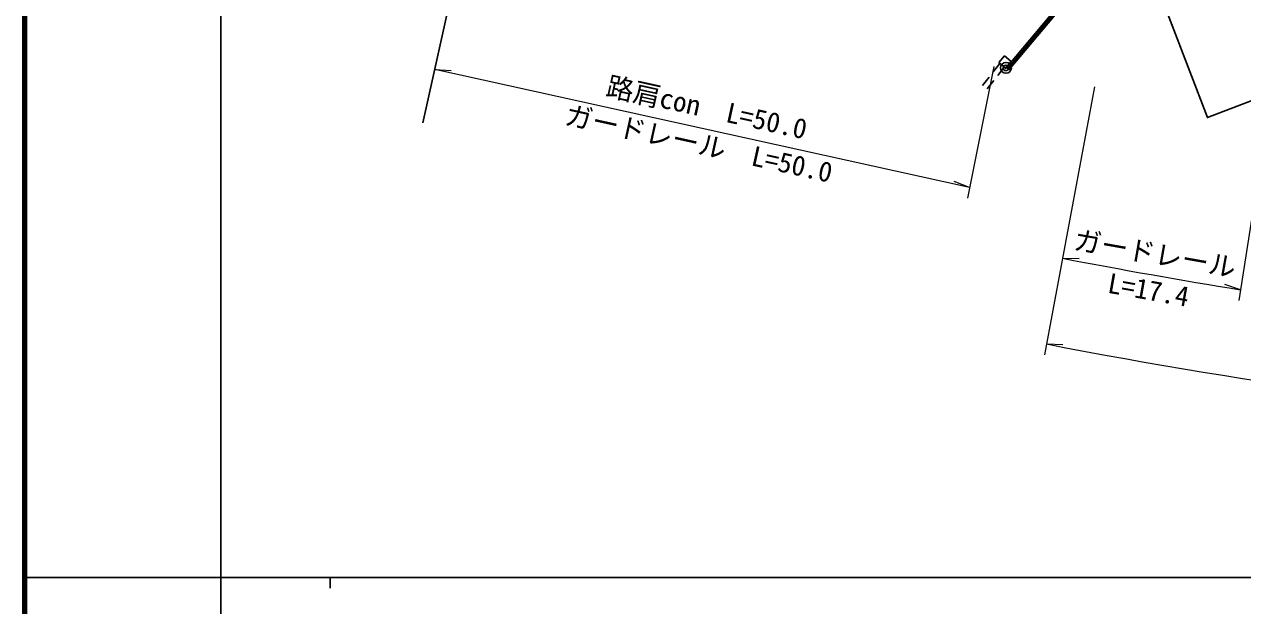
# Model space of a CAD drawing. Units: millimetres, scale not verified. Extents: x 40000 to 680000, y 20000 to 380000.
# Drawn here: x 40000 to 151604, y 202409 to 255706 of the extents above; entities that cross this region are included whole.
import ezdxf
from ezdxf.enums import TextEntityAlignment as Align

# ---------------------------------------------------------------- set-up
doc = ezdxf.new("R2010")
doc.units = ezdxf.units.MM
doc.header["$LTSCALE"] = 1000
doc.header["$PDMODE"] = 32
doc.header["$PDSIZE"] = 500
for name, color, linetype, lineweight in [('M-BGD', 7, 'Continuous', 25), ('M-BMK-OTRS', 5, 'Continuous', 25), ('M-STR-HTXT', 7, 'Continuous', 13), ('M-TTL', 2, 'Continuous', 140), ('M-TTL-BAND', 7, 'Continuous', 25)]:
    doc.layers.add(name, color=color, linetype=linetype, lineweight=lineweight)
doc.styles.add('ＭＳ ゴシック', font='')
doc.styles.get('ＭＳ ゴシック').set_extended_font_data('MS Gothic')

msp = doc.modelspace()

# ---------------------------------------------------------------- linework, layer by layer
at = {"layer": 'M-BGD'}
for p, q in [((133476, 255426), (133231, 255632)), ((132513, 254276), (132268, 254482)), ((132834, 254660), (132589, 254865)), ((133155, 255043), (132910, 255249)), ((131871, 253510), (131626, 253715)), ((132192, 253893), (131947, 254099)), ((130908, 252360), (130663, 252565)), ((131229, 252743), (130984, 252949)), ((131550, 253126), (131305, 253332)), ((128763, 251348), (129368, 252119)), ((129167, 251021), (129767, 251786)), ((130231, 251552), (130188, 251999)), ((130587, 251976), (130342, 252182)), ((127787, 250106), (128392, 250877)), ((128196, 249785), (128796, 250549))]:
    msp.add_line(p, q, dxfattribs=at)
for points in [[(152716, 263370), (143520, 259845), (148383, 247158), (157579, 250683)], [(130071, 251887), (130210, 251775), (135280, 257829)], [(130169, 252014), (130188, 251999), (135157, 257932)], [(129964, 251769), (130231, 251552), (135402, 257726)]]:
    msp.add_lwpolyline(points, dxfattribs=at)
msp.add_lwpolyline([(129277, 252194), (129892, 251682), (130404, 252296), (129789, 252808)], close=True, dxfattribs=at)
msp.add_circle((129919, 251715), 500, dxfattribs=at)
msp.add_point((129919, 251715), dxfattribs=at)
at = {"layer": 'M-BMK-OTRS'}
msp.add_line((76513, 246685), (86219, 290626), dxfattribs=at)
at = {"layer": 'M-STR-HTXT'}
for p, q in [((126596, 240742), (77591, 251567)), ((77591, 251567), (79110, 251488)), ((128799, 251826), (126401, 239761)), ((138033, 249991), (133442, 225416)), ((153895, 247176), (151242, 230385)), ((126596, 240742), (125185, 241310)), ((135094, 234263), (136615, 234224)), ((151398, 231372), (149958, 231859)), ((133627, 226399), (135147, 226360))]:
    msp.add_line(p, q, dxfattribs=at)
for radius, start, end in [(545000, 259.07518, 260.81604), (553000, 259.08036, 265.12842)]:
    msp.add_arc((238383, 769386), radius, start, end, dxfattribs=at)
at = {"layer": 'M-TTL'}
msp.add_line((40000, 380000), (40000, 20000), dxfattribs=at)
at = {"layer": 'M-TTL-BAND'}
for p, q in [((58000, 370000), (58000, 20000)), ((40000, 205000), (579000, 205000)), ((68000, 205000), (68000, 204000))]:
    msp.add_line(p, q, dxfattribs=at)

# ---------------------------------------------------------------- texts
at = {"layer": 'M-STR-HTXT', "style": 'ＭＳ ゴシック'}
for s, rotation, p in [('路肩con  L=50.0', 347.543, (102201, 246643)), ('ガードレール', 349.946, (143323, 233248))]:
    msp.add_text(s, height=1833, rotation=rotation, dxfattribs=at).set_placement(p, align=Align.BOTTOM_CENTER)
for s, rotation, p in [('ガードレール  L=50.0', 347.543, (101986, 245667)), ('L=17.4', 349.946, (143148, 232264))]:
    msp.add_text(s, height=1833, rotation=rotation, dxfattribs=at).set_placement(p, align=Align.TOP_CENTER)

doc.saveas('drawing.dxf')
